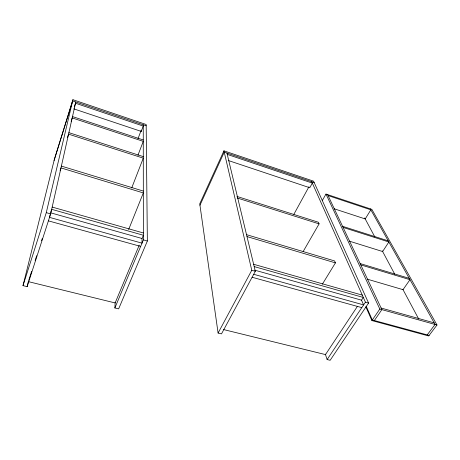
<?xml version="1.0" encoding="UTF-8"?>
<svg xmlns="http://www.w3.org/2000/svg" width="460" height="460" viewBox="0 0 460 460"><rect width="100%" height="100%" fill="white"/><g stroke="black" fill="none" stroke-linecap="round" stroke-linejoin="round"><path stroke-width="0.69" d="M73.738 108.842L141.231 131.405L141.243 130.111L137.977 138.759M75.779 101.988L50.652 213.883L27.128 286.637L23 285.637L54.424 159.16L72.921 99.711L146.171 124.51L147.355 241.005L118.645 308.878L114.868 307.964L115.184 302.237M50.111 214.762L49.525 217.379L142.008 243.15L142.019 238.493L50.554 212.796M23 285.637L46.276 212.658L72.921 99.711M27.128 286.637L28.457 281.071M54.079 160.546L72.634 100.93L146.182 125.781M74.324 106.967L75.503 103.218L143.25 126.063L141.231 131.405M71.122 121.354L72.203 117.927L143.267 141.352L137.925 155.308M67.482 137.546L68.557 134.153L143.284 158.159L131.692 187.99M60.111 170.62L60.979 167.906L143.324 192.93L128.65 229.534M28.767 280.261L31.631 271.394M35.155 260.481L36.697 255.702M41.544 240.695L42.205 238.648M50.795 212.048L51.675 209.323L143.37 235.25L142.002 238.539M139.259 245.111L115.144 302.939L28.324 281.623M114.868 307.964L143.376 239.89L143.25 124.786M325.323 354.119L327.123 359.547L330.153 360.289L368.575 303.054L313.565 181.183L223.928 150.834L199.755 203.797L218.092 333.051L221.496 333.879L255.323 271.291L226.935 153.065M199.962 205.246L224.238 152.156L314.18 182.551M218.092 333.051L251.764 270.29L223.928 150.834M293.888 214.285L308.976 186.725M322.299 200.571L325.985 194.074L371.853 209.38L437 324.996L428.697 335.967L371.91 320.568L365.827 306.82M303.123 251.603L319.091 223.876L318.412 222.249L236.94 196.426M322.339 284.222L335.426 262.884L334.615 260.946L246.635 234.686M357.414 306.383L325.484 354.591L223.531 329.555M361.353 300.426L363.325 297.453L254.196 266.593M327.123 359.547L365.43 302.174L311.719 181.717M371.91 320.568L379.822 309.051L325.985 194.074M374.359 320.539L381.88 309.62L327.623 194.62M427.202 334.886L435.068 324.455L370.288 208.863M429.117 335.409L372.312 319.982L366.217 306.245M48.398 220.857L140.651 246.399M252.103 277.253L361.79 307.619M379.822 309.051L437 324.996M253.707 274.281L363.607 304.905L361.525 300.173L254.667 270.147M46.276 212.658L50.652 213.883M143.376 239.89L147.355 241.005M251.764 270.29L255.323 271.291M365.43 302.174L368.575 303.054M381.133 308.039L434.183 322.868M52.181 207.075L143.37 232.967M253.638 264.276L362.29 295.124M367.212 279.145L403.023 289.668L409.981 279.68L360.778 264.891M247.02 236.584L335.426 262.884M360.157 263.574L409.233 278.358M61.387 166.094L143.324 191.072M349.364 241.155L382.639 251.534L388.855 241.989L343.097 227.418M237.251 197.995L319.091 223.876M342.573 226.308L388.228 240.867M68.891 132.658L143.284 156.618M334.167 208.782L365.217 218.943L370.829 209.823L328.072 195.575M72.502 116.575L143.267 139.955M228.35 160.523L309.781 187.743L312.334 183.091L227.257 154.399M364.694 217.965L374.831 236.923M382.26 250.827L394.76 274.212M402.874 289.38L418.749 319.085"/></g></svg>
